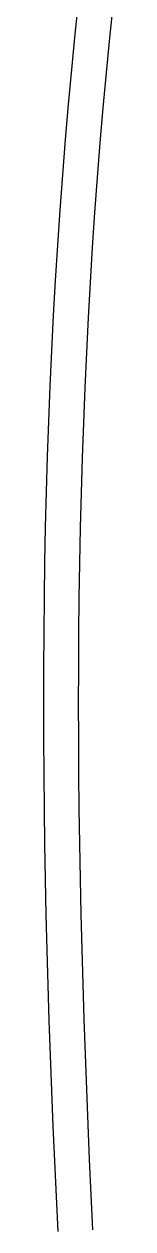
# Model space of a CAD drawing. Extents: x 708265 to 713463, y 7861946 to 7865621.
# Drawn here: x 710831.8 to 710841.8, y 7863364.9 to 7863536.2 of the extents above; entities that cross this region are included whole.
import ezdxf

# ---------------------------------------------------------------- set-up
doc = ezdxf.new("R2010")
doc.units = 0
doc.layers.add('011400xxxx006', color=5, linetype='Continuous')
doc.layers.add('011400xxxx007', color=5, linetype='Continuous')

msp = doc.modelspace()

# ---------------------------------------------------------------- linework, layer by layer
at = {"layer": '011400xxxx006'}
msp.add_lwpolyline([(710838.87, 7863364.81), (710838.62, 7863369.8), (710838.39, 7863374.79), (710838.18, 7863379.77), (710837.98, 7863384.76), (710837.79, 7863389.75), (710837.62, 7863394.74), (710837.46, 7863399.73), (710837.32, 7863404.72), (710837.19, 7863409.71), (710837.09, 7863414.7), (710837, 7863419.69), (710836.93, 7863424.68), (710836.88, 7863429.67), (710836.85, 7863434.66), (710836.84, 7863439.65), (710836.85, 7863444.64), (710836.88, 7863449.62), (710836.93, 7863454.61), (710837.01, 7863459.6), (710837.11, 7863464.59), (710837.23, 7863469.57), (710837.38, 7863474.56), (710837.55, 7863479.54), (710837.75, 7863484.52), (710837.98, 7863489.51), (710838.23, 7863494.49), (710838.51, 7863499.46), (710838.81, 7863504.44), (710839.15, 7863509.41), (710839.51, 7863514.38), (710839.91, 7863519.35), (710840.33, 7863524.32), (710840.79, 7863529.28), (710841.28, 7863534.24), (710841.8, 7863539.2)], dxfattribs=at)
at = {"layer": '011400xxxx007'}
msp.add_lwpolyline([(710836.83, 7863539.75), (710836.3, 7863534.76), (710835.81, 7863529.77), (710835.35, 7863524.78), (710834.93, 7863519.78), (710834.53, 7863514.78), (710834.16, 7863509.78), (710833.83, 7863504.78), (710833.52, 7863499.77), (710833.24, 7863494.77), (710832.98, 7863489.76), (710832.76, 7863484.75), (710832.56, 7863479.74), (710832.38, 7863474.73), (710832.23, 7863469.72), (710832.11, 7863464.71), (710832.01, 7863459.7), (710831.93, 7863454.69), (710831.88, 7863449.68), (710831.85, 7863444.67), (710831.84, 7863439.66), (710831.85, 7863434.65), (710831.88, 7863429.64), (710831.93, 7863424.63), (710832, 7863419.62), (710832.09, 7863414.61), (710832.2, 7863409.6), (710832.32, 7863404.59), (710832.46, 7863399.59), (710832.62, 7863394.58), (710832.79, 7863389.58), (710832.98, 7863384.57), (710833.18, 7863379.57), (710833.4, 7863374.57), (710833.63, 7863369.57), (710833.87, 7863364.57)], dxfattribs=at)

doc.saveas('drawing.dxf')
